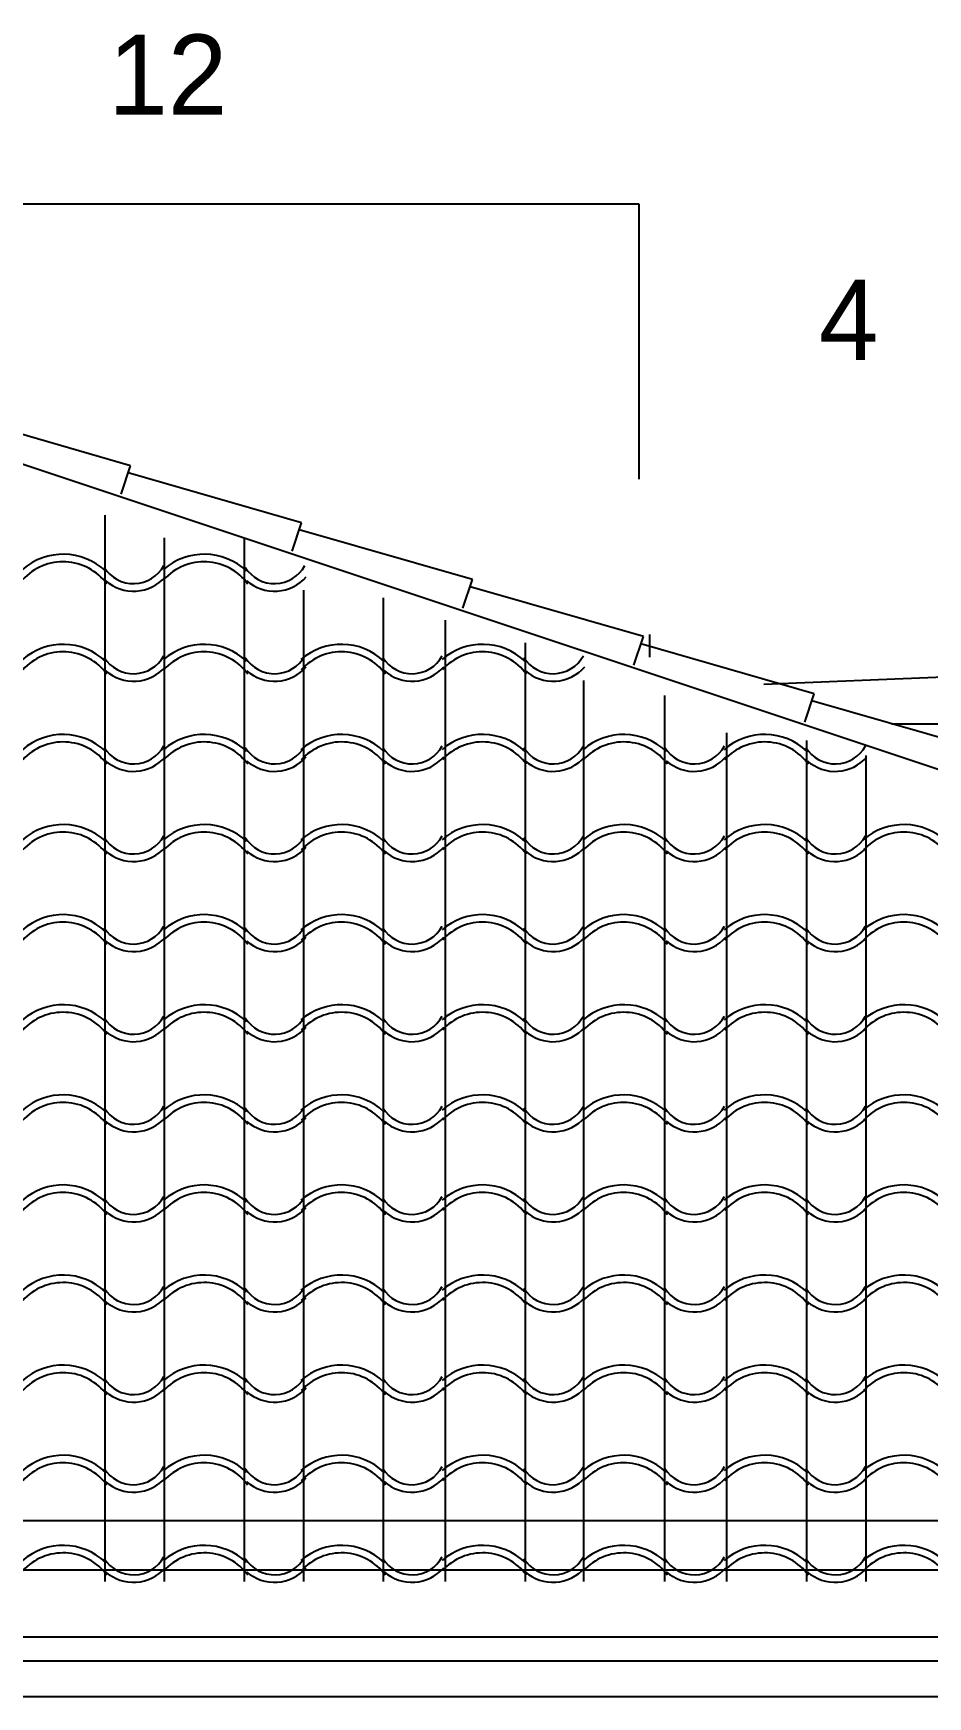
# Model space of a CAD drawing. Extents: x -92740 to -63661, y -15771 to -4391.
# Drawn here: x -90494 to -90404.6, y -8837 to -8670.9 of the extents above; entities that cross this region are included whole.
import ezdxf
from ezdxf.enums import TextEntityAlignment as Align

# ---------------------------------------------------------------- set-up
doc = ezdxf.new("R2010")
doc.units = 0
doc.header["$MEASUREMENT"] = 0
doc.layers.add('ELEVATIONS', color=7, linetype='Continuous')
doc.layers.add('ROOFTILE', color=7, linetype='Continuous')
doc.styles.add('DCADTXTSTYLE1', font='AVG_TP')

msp = doc.modelspace()

# ---------------------------------------------------------------- linework, layer by layer
at = {"layer": 'ELEVATIONS', "color": 1, "linetype": 'Continuous', "ltscale": 18}
for p, q in [((-90161.71, -8825.03), (-90599.31, -8679.17)), ((-90484.27, -8714.06), (-90501.58, -8709.08)), ((-90485.22, -8716.9), (-90484.27, -8714.06)), ((-90467.19, -8719.75), (-90484.5, -8714.77)), ((-90468.14, -8722.6), (-90467.19, -8719.75)), ((-90450.11, -8725.44), (-90467.43, -8720.46)), ((-90451.06, -8728.29), (-90450.11, -8725.44)), ((-90433.04, -8731.13), (-90450.35, -8726.15)), ((-90433.99, -8733.98), (-90433.04, -8731.13)), ((-90432.42, -8730.92), (-90432.42, -8733.17)), ((-90415.96, -8736.83), (-90433.28, -8731.85)), ((-90421, -8735.89), (-90403, -8735.14)), ((-90416.91, -8739.67), (-90415.96, -8736.83)), ((-90398.89, -8742.52), (-90416.2, -8737.54)), ((-90408.25, -8739.85), (-90295.75, -8739.85)), ((-89911.12, -8824.39), (-91027.53, -8824.39)), ((-89917.05, -8831.06), (-91025.81, -8831.06)), ((-89917.4, -8833.46), (-91022.49, -8833.46)), ((-89921.32, -8837.02), (-91018.83, -8837.02))]:
    msp.add_line(p, q, dxfattribs=at)
at = {"layer": 'ELEVATIONS', "color": 1, "linetype": 'Continuous', "ltscale": 12}
for p, q in [((-90520.5, -8687.89), (-90433.5, -8687.89)), ((-90433.5, -8687.89), (-90433.5, -8715.39))]:
    msp.add_line(p, q, dxfattribs=at)
at = {"layer": 'ELEVATIONS', "color": 2, "linetype": 'Continuous', "ltscale": 18}
msp.add_line((-91071.25, -8819.42), (-89983, -8819.42), dxfattribs=at)
at = {"layer": 'ROOFTILE', "color": 7, "linetype": 'Continuous', "ltscale": 18}
for p, q in [((-90486.81, -8825.5), (-90486.81, -8719)), ((-90480.87, -8825.5), (-90480.87, -8721.25)), ((-90472.9, -8825.5), (-90472.9, -8721.25)), ((-90466.96, -8825.5), (-90466.96, -8726.5)), ((-90458.99, -8825.5), (-90458.99, -8727.25)), ((-90452.79, -8825.5), (-90452.79, -8729.5)), ((-90444.82, -8825.5), (-90444.82, -8731.75)), ((-90439, -8825.5), (-90439, -8735.5)), ((-90430.89, -8825.5), (-90430.89, -8737)), ((-90424.69, -8825.5), (-90424.69, -8740.75)), ((-90416.72, -8825.5), (-90416.72, -8741.5)), ((-90410.78, -8825.5), (-90410.78, -8743))]:
    msp.add_line(p, q, dxfattribs=at)
for centre, radius, start, end in [((-90491.01, -8729.06), 6.16, 46.5154, 131.1465), ((-90491.01, -8729.06), 5.41, 36.0644, 138.0128), ((-90483.97, -8722.4), 3.44, 211.6504, 331.6052), ((-90476.92, -8729.06), 6.16, 46.5154, 131.1465), ((-90476.92, -8729.06), 5.41, 36.0644, 138.0128), ((-90469.88, -8722.4), 3.44, 211.6504, 331.6052), ((-90483.97, -8722.4), 4.19, 228.3381, 319.0707), ((-90469.88, -8722.4), 4.19, 228.3381, 319.0707), ((-90491.01, -8738.06), 6.16, 46.5154, 131.1465), ((-90491.01, -8738.06), 5.41, 36.0644, 138.0128), ((-90476.92, -8738.06), 6.16, 46.5154, 131.1465), ((-90476.92, -8738.06), 5.41, 36.0644, 138.0128), ((-90463.19, -8738.06), 6.16, 46.5154, 131.1465), ((-90463.19, -8738.06), 5.41, 36.0644, 138.0128), ((-90449.1, -8738.06), 6.16, 46.5154, 131.1465), ((-90449.1, -8738.06), 5.41, 36.0644, 138.0128), ((-90483.97, -8731.4), 3.44, 211.6504, 331.6052), ((-90483.97, -8731.4), 4.19, 228.3381, 319.0707), ((-90469.88, -8731.4), 3.44, 211.6504, 331.6052), ((-90469.88, -8731.4), 4.19, 228.3381, 319.0707), ((-90456.15, -8731.4), 3.44, 211.6504, 331.6052), ((-90456.15, -8731.4), 4.19, 228.3381, 319.0707), ((-90442.06, -8731.4), 3.44, 211.6504, 331.6052), ((-90442.06, -8731.4), 4.19, 228.3381, 319.0707), ((-90491.01, -8747.06), 6.16, 46.5154, 131.1465), ((-90476.92, -8747.06), 6.16, 46.5154, 131.1465), ((-90463.19, -8747.06), 6.16, 46.5154, 131.1465), ((-90449.1, -8747.06), 6.16, 46.5154, 131.1465), ((-90435, -8747.06), 6.16, 46.5154, 131.1465), ((-90420.92, -8747.06), 6.16, 46.5154, 131.1465), ((-90491.01, -8747.06), 5.41, 36.0644, 138.0128), ((-90483.97, -8740.4), 3.44, 211.6504, 331.6052), ((-90476.92, -8747.06), 5.41, 36.0644, 138.0128), ((-90469.88, -8740.4), 3.44, 211.6504, 331.6052), ((-90463.19, -8747.06), 5.41, 36.0644, 138.0128), ((-90456.15, -8740.4), 3.44, 211.6504, 331.6052), ((-90449.1, -8747.06), 5.41, 36.0644, 138.0128), ((-90442.06, -8740.4), 3.44, 211.6504, 331.6052), ((-90435, -8747.06), 5.41, 36.0644, 138.0128), ((-90427.96, -8740.4), 3.44, 211.6504, 331.6052), ((-90420.92, -8747.06), 5.41, 36.0644, 138.0128), ((-90413.87, -8740.4), 3.44, 211.6504, 331.6052), ((-90483.97, -8740.4), 4.19, 228.3381, 319.0707), ((-90469.88, -8740.4), 4.19, 228.3381, 319.0707), ((-90456.15, -8740.4), 4.19, 228.3381, 319.0707), ((-90442.06, -8740.4), 4.19, 228.3381, 319.0707), ((-90427.96, -8740.4), 4.19, 228.3381, 319.0707), ((-90413.87, -8740.4), 4.19, 228.3381, 319.0707), ((-90491.01, -8756.06), 6.16, 46.5154, 131.1465), ((-90491.01, -8756.06), 5.41, 36.0644, 138.0128), ((-90483.97, -8749.4), 3.44, 211.6504, 331.6052), ((-90476.92, -8756.06), 6.16, 46.5154, 131.1465), ((-90476.92, -8756.06), 5.41, 36.0644, 138.0128), ((-90469.88, -8749.4), 3.44, 211.6504, 331.6052), ((-90463.19, -8756.06), 6.16, 46.5154, 131.1465), ((-90463.19, -8756.06), 5.41, 36.0644, 138.0128), ((-90456.15, -8749.4), 3.44, 211.6504, 331.6052), ((-90449.1, -8756.06), 6.16, 46.5154, 131.1465), ((-90449.1, -8756.06), 5.41, 36.0644, 138.0128), ((-90442.06, -8749.4), 3.44, 211.6504, 331.6052), ((-90435, -8756.06), 6.16, 46.5154, 131.1465), ((-90435, -8756.06), 5.41, 36.0644, 138.0128), ((-90427.96, -8749.4), 3.44, 211.6504, 331.6052), ((-90420.92, -8756.06), 6.16, 46.5154, 131.1465), ((-90420.92, -8756.06), 5.41, 36.0644, 138.0128), ((-90413.87, -8749.4), 3.44, 211.6504, 331.6052), ((-90407.01, -8756.06), 6.16, 46.5154, 131.1465), ((-90407.01, -8756.06), 5.41, 36.0644, 138.0128), ((-90483.97, -8749.4), 4.19, 228.3381, 319.0707), ((-90469.88, -8749.4), 4.19, 228.3381, 319.0707), ((-90456.15, -8749.4), 4.19, 228.3381, 319.0707), ((-90442.06, -8749.4), 4.19, 228.3381, 319.0707), ((-90427.96, -8749.4), 4.19, 228.3381, 319.0707), ((-90413.87, -8749.4), 4.19, 228.3381, 319.0707), ((-90491.01, -8765.06), 6.16, 46.5154, 131.1465), ((-90476.92, -8765.06), 6.16, 46.5154, 131.1465), ((-90463.19, -8765.06), 6.16, 46.5154, 131.1465), ((-90449.1, -8765.06), 6.16, 46.5154, 131.1465), ((-90435, -8765.06), 6.16, 46.5154, 131.1465), ((-90420.92, -8765.06), 6.16, 46.5154, 131.1465), ((-90407.01, -8765.06), 6.16, 46.5154, 131.1465), ((-90491.01, -8765.06), 5.41, 36.0644, 138.0128), ((-90483.97, -8758.4), 3.44, 211.6504, 331.6052), ((-90476.92, -8765.06), 5.41, 36.0644, 138.0128), ((-90469.88, -8758.4), 3.44, 211.6504, 331.6052), ((-90463.19, -8765.06), 5.41, 36.0644, 138.0128), ((-90456.15, -8758.4), 3.44, 211.6504, 331.6052), ((-90449.1, -8765.06), 5.41, 36.0644, 138.0128), ((-90442.06, -8758.4), 3.44, 211.6504, 331.6052), ((-90435, -8765.06), 5.41, 36.0644, 138.0128), ((-90427.96, -8758.4), 3.44, 211.6504, 331.6052), ((-90420.92, -8765.06), 5.41, 36.0644, 138.0128), ((-90413.87, -8758.4), 3.44, 211.6504, 331.6052), ((-90407.01, -8765.06), 5.41, 36.0644, 138.0128), ((-90483.97, -8758.4), 4.19, 228.3381, 319.0707), ((-90469.88, -8758.4), 4.19, 228.3381, 319.0707), ((-90456.15, -8758.4), 4.19, 228.3381, 319.0707), ((-90442.06, -8758.4), 4.19, 228.3381, 319.0707), ((-90427.96, -8758.4), 4.19, 228.3381, 319.0707), ((-90413.87, -8758.4), 4.19, 228.3381, 319.0707), ((-90491.01, -8774.06), 6.16, 46.5154, 131.1465), ((-90491.01, -8774.06), 5.41, 36.0644, 138.0128), ((-90483.97, -8767.4), 3.44, 211.6504, 331.6052), ((-90476.92, -8774.06), 6.16, 46.5154, 131.1465), ((-90476.92, -8774.06), 5.41, 36.0644, 138.0128), ((-90469.88, -8767.4), 3.44, 211.6504, 331.6052), ((-90463.19, -8774.06), 6.16, 46.5154, 131.1465), ((-90463.19, -8774.06), 5.41, 36.0644, 138.0128), ((-90456.15, -8767.4), 3.44, 211.6504, 331.6052), ((-90449.1, -8774.06), 6.16, 46.5154, 131.1465), ((-90449.1, -8774.06), 5.41, 36.0644, 138.0128), ((-90442.06, -8767.4), 3.44, 211.6504, 331.6052), ((-90435, -8774.06), 6.16, 46.5154, 131.1465), ((-90435, -8774.06), 5.41, 36.0644, 138.0128), ((-90427.96, -8767.4), 3.44, 211.6504, 331.6052), ((-90420.92, -8774.06), 6.16, 46.5154, 131.1465), ((-90420.92, -8774.06), 5.41, 36.0644, 138.0128), ((-90413.87, -8767.4), 3.44, 211.6504, 331.6052), ((-90407.01, -8774.06), 6.16, 46.5154, 131.1465), ((-90407.01, -8774.06), 5.41, 36.0644, 138.0128), ((-90483.97, -8767.4), 4.19, 228.3381, 319.0707), ((-90469.88, -8767.4), 4.19, 228.3381, 319.0707), ((-90456.15, -8767.4), 4.19, 228.3381, 319.0707), ((-90442.06, -8767.4), 4.19, 228.3381, 319.0707), ((-90427.96, -8767.4), 4.19, 228.3381, 319.0707), ((-90413.87, -8767.4), 4.19, 228.3381, 319.0707), ((-90491.01, -8783.06), 6.16, 46.5154, 131.1465), ((-90491.01, -8783.06), 5.41, 36.0644, 138.0128), ((-90476.92, -8783.06), 6.16, 46.5154, 131.1465), ((-90476.92, -8783.06), 5.41, 36.0644, 138.0128), ((-90463.19, -8783.06), 6.16, 46.5154, 131.1465), ((-90463.19, -8783.06), 5.41, 36.0644, 138.0128), ((-90449.1, -8783.06), 6.16, 46.5154, 131.1465), ((-90449.1, -8783.06), 5.41, 36.0644, 138.0128), ((-90435, -8783.06), 6.16, 46.5154, 131.1465), ((-90435, -8783.06), 5.41, 36.0644, 138.0128), ((-90420.92, -8783.06), 6.16, 46.5154, 131.1465), ((-90420.92, -8783.06), 5.41, 36.0644, 138.0128), ((-90407.01, -8783.06), 6.16, 46.5154, 131.1465), ((-90407.01, -8783.06), 5.41, 36.0644, 138.0128), ((-90483.97, -8776.4), 3.44, 211.6504, 331.6052), ((-90483.97, -8776.4), 4.19, 228.3381, 319.0707), ((-90469.88, -8776.4), 3.44, 211.6504, 331.6052), ((-90469.88, -8776.4), 4.19, 228.3381, 319.0707), ((-90456.15, -8776.4), 3.44, 211.6504, 331.6052), ((-90456.15, -8776.4), 4.19, 228.3381, 319.0707), ((-90442.06, -8776.4), 3.44, 211.6504, 331.6052), ((-90442.06, -8776.4), 4.19, 228.3381, 319.0707), ((-90427.96, -8776.4), 3.44, 211.6504, 331.6052), ((-90427.96, -8776.4), 4.19, 228.3381, 319.0707), ((-90413.87, -8776.4), 3.44, 211.6504, 331.6052), ((-90413.87, -8776.4), 4.19, 228.3381, 319.0707), ((-90491.01, -8792.06), 6.16, 46.5154, 131.1465), ((-90476.92, -8792.06), 6.16, 46.5154, 131.1465), ((-90463.19, -8792.06), 6.16, 46.5154, 131.1465), ((-90449.1, -8792.06), 6.16, 46.5154, 131.1465), ((-90435, -8792.06), 6.16, 46.5154, 131.1465), ((-90420.92, -8792.06), 6.16, 46.5154, 131.1465), ((-90407.01, -8792.06), 6.16, 46.5154, 131.1465), ((-90491.01, -8792.06), 5.41, 36.0644, 138.0128), ((-90483.97, -8785.4), 3.44, 211.6504, 331.6052), ((-90476.92, -8792.06), 5.41, 36.0644, 138.0128), ((-90469.88, -8785.4), 3.44, 211.6504, 331.6052), ((-90463.19, -8792.06), 5.41, 36.0644, 138.0128), ((-90456.15, -8785.4), 3.44, 211.6504, 331.6052), ((-90449.1, -8792.06), 5.41, 36.0644, 138.0128), ((-90442.06, -8785.4), 3.44, 211.6504, 331.6052), ((-90435, -8792.06), 5.41, 36.0644, 138.0128), ((-90427.96, -8785.4), 3.44, 211.6504, 331.6052), ((-90420.92, -8792.06), 5.41, 36.0644, 138.0128), ((-90413.87, -8785.4), 3.44, 211.6504, 331.6052), ((-90407.01, -8792.06), 5.41, 36.0644, 138.0128), ((-90483.97, -8785.4), 4.19, 228.3381, 319.0707), ((-90469.88, -8785.4), 4.19, 228.3381, 319.0707), ((-90456.15, -8785.4), 4.19, 228.3381, 319.0707), ((-90442.06, -8785.4), 4.19, 228.3381, 319.0707), ((-90427.96, -8785.4), 4.19, 228.3381, 319.0707), ((-90413.87, -8785.4), 4.19, 228.3381, 319.0707), ((-90491.01, -8801.06), 6.16, 46.5154, 131.1465), ((-90491.01, -8801.06), 5.41, 36.0644, 138.0128), ((-90476.92, -8801.06), 6.16, 46.5154, 131.1465), ((-90476.92, -8801.06), 5.41, 36.0644, 138.0128), ((-90463.19, -8801.06), 6.16, 46.5154, 131.1465), ((-90463.19, -8801.06), 5.41, 36.0644, 138.0128), ((-90449.1, -8801.06), 6.16, 46.5154, 131.1465), ((-90449.1, -8801.06), 5.41, 36.0644, 138.0128), ((-90435, -8801.06), 6.16, 46.5154, 131.1465), ((-90435, -8801.06), 5.41, 36.0644, 138.0128), ((-90420.92, -8801.06), 6.16, 46.5154, 131.1465), ((-90420.92, -8801.06), 5.41, 36.0644, 138.0128), ((-90407.01, -8801.06), 6.16, 46.5154, 131.1465), ((-90407.01, -8801.06), 5.41, 36.0644, 138.0128), ((-90483.97, -8794.4), 3.44, 211.6504, 331.6052), ((-90483.97, -8794.4), 4.19, 228.3381, 319.0707), ((-90469.88, -8794.4), 3.44, 211.6504, 331.6052), ((-90469.88, -8794.4), 4.19, 228.3381, 319.0707), ((-90456.15, -8794.4), 3.44, 211.6504, 331.6052), ((-90456.15, -8794.4), 4.19, 228.3381, 319.0707), ((-90442.06, -8794.4), 3.44, 211.6504, 331.6052), ((-90442.06, -8794.4), 4.19, 228.3381, 319.0707), ((-90427.96, -8794.4), 3.44, 211.6504, 331.6052), ((-90427.96, -8794.4), 4.19, 228.3381, 319.0707), ((-90413.87, -8794.4), 3.44, 211.6504, 331.6052), ((-90413.87, -8794.4), 4.19, 228.3381, 319.0707), ((-90491.01, -8810.06), 6.16, 46.5154, 131.1465), ((-90476.92, -8810.06), 6.16, 46.5154, 131.1465), ((-90463.19, -8810.06), 6.16, 46.5154, 131.1465), ((-90449.1, -8810.06), 6.16, 46.5154, 131.1465), ((-90435, -8810.06), 6.16, 46.5154, 131.1465), ((-90420.92, -8810.06), 6.16, 46.5154, 131.1465), ((-90407.01, -8810.06), 6.16, 46.5154, 131.1465), ((-90491.01, -8810.06), 5.41, 36.0644, 138.0128), ((-90483.97, -8803.4), 3.44, 211.6504, 331.6052), ((-90476.92, -8810.06), 5.41, 36.0644, 138.0128), ((-90469.88, -8803.4), 3.44, 211.6504, 331.6052), ((-90463.19, -8810.06), 5.41, 36.0644, 138.0128), ((-90456.15, -8803.4), 3.44, 211.6504, 331.6052), ((-90449.1, -8810.06), 5.41, 36.0644, 138.0128), ((-90442.06, -8803.4), 3.44, 211.6504, 331.6052), ((-90435, -8810.06), 5.41, 36.0644, 138.0128), ((-90427.96, -8803.4), 3.44, 211.6504, 331.6052), ((-90420.92, -8810.06), 5.41, 36.0644, 138.0128), ((-90413.87, -8803.4), 3.44, 211.6504, 331.6052), ((-90407.01, -8810.06), 5.41, 36.0644, 138.0128), ((-90483.97, -8803.4), 4.19, 228.3381, 319.0707), ((-90469.88, -8803.4), 4.19, 228.3381, 319.0707), ((-90456.15, -8803.4), 4.19, 228.3381, 319.0707), ((-90442.06, -8803.4), 4.19, 228.3381, 319.0707), ((-90427.96, -8803.4), 4.19, 228.3381, 319.0707), ((-90413.87, -8803.4), 4.19, 228.3381, 319.0707), ((-90491.01, -8819.06), 6.16, 46.5154, 131.1465), ((-90491.01, -8819.06), 5.41, 36.0644, 138.0128), ((-90483.97, -8812.4), 3.44, 211.6504, 331.6052), ((-90476.92, -8819.06), 6.16, 46.5154, 131.1465), ((-90476.92, -8819.06), 5.41, 36.0644, 138.0128), ((-90469.88, -8812.4), 3.44, 211.6504, 331.6052), ((-90463.19, -8819.06), 6.16, 46.5154, 131.1465), ((-90463.19, -8819.06), 5.41, 36.0644, 138.0128), ((-90456.15, -8812.4), 3.44, 211.6504, 331.6052), ((-90449.1, -8819.06), 6.16, 46.5154, 131.1465), ((-90449.1, -8819.06), 5.41, 36.0644, 138.0128), ((-90442.06, -8812.4), 3.44, 211.6504, 331.6052), ((-90435, -8819.06), 6.16, 46.5154, 131.1465), ((-90435, -8819.06), 5.41, 36.0644, 138.0128), ((-90427.96, -8812.4), 3.44, 211.6504, 331.6052), ((-90420.92, -8819.06), 6.16, 46.5154, 131.1465), ((-90420.92, -8819.06), 5.41, 36.0644, 138.0128), ((-90413.87, -8812.4), 3.44, 211.6504, 331.6052), ((-90407.01, -8819.06), 6.16, 46.5154, 131.1465), ((-90407.01, -8819.06), 5.41, 36.0644, 138.0128), ((-90483.97, -8812.4), 4.19, 228.3381, 319.0707), ((-90469.88, -8812.4), 4.19, 228.3381, 319.0707), ((-90456.15, -8812.4), 4.19, 228.3381, 319.0707), ((-90442.06, -8812.4), 4.19, 228.3381, 319.0707), ((-90427.96, -8812.4), 4.19, 228.3381, 319.0707), ((-90413.87, -8812.4), 4.19, 228.3381, 319.0707), ((-90491.01, -8828.06), 6.16, 46.5154, 131.1465), ((-90476.92, -8828.06), 6.16, 46.5154, 131.1465), ((-90463.19, -8828.06), 6.16, 46.5154, 131.1465), ((-90449.1, -8828.06), 6.16, 46.5154, 131.1465), ((-90435, -8828.06), 6.16, 46.5154, 131.1465), ((-90420.92, -8828.06), 6.16, 46.5154, 131.1465), ((-90407.01, -8828.06), 6.16, 46.5154, 131.1465), ((-90491.01, -8828.06), 5.41, 36.0644, 138.0128), ((-90483.97, -8821.4), 3.44, 211.6504, 331.6052), ((-90483.97, -8821.4), 4.19, 228.3381, 319.0707), ((-90476.92, -8828.06), 5.41, 36.0644, 138.0128), ((-90469.88, -8821.4), 3.44, 211.6504, 331.6052), ((-90469.88, -8821.4), 4.19, 228.3381, 319.0707), ((-90463.19, -8828.06), 5.41, 36.0644, 138.0128), ((-90456.15, -8821.4), 3.44, 211.6504, 331.6052), ((-90456.15, -8821.4), 4.19, 228.3381, 319.0707), ((-90449.1, -8828.06), 5.41, 36.0644, 138.0128), ((-90442.06, -8821.4), 3.44, 211.6504, 331.6052), ((-90442.06, -8821.4), 4.19, 228.3381, 319.0707), ((-90435, -8828.06), 5.41, 36.0644, 138.0128), ((-90427.96, -8821.4), 3.44, 211.6504, 331.6052), ((-90427.96, -8821.4), 4.19, 228.3381, 319.0707), ((-90420.92, -8828.06), 5.41, 36.0644, 138.0128), ((-90413.87, -8821.4), 3.44, 211.6504, 331.6052), ((-90413.87, -8821.4), 4.19, 228.3381, 319.0707), ((-90407.01, -8828.06), 5.41, 36.0644, 138.0128)]:
    msp.add_arc(centre, radius, start, end, dxfattribs=at)

# ---------------------------------------------------------------- texts
at = {"layer": 'ELEVATIONS', "color": 3, "linetype": 'Continuous', "ltscale": 12, "style": 'DCADTXTSTYLE1'}
for s, p in [('12', (-90486.5, -8681.39)), ('4', (-90415.5, -8705.89))]:
    msp.add_text(s, height=8, dxfattribs=at).set_placement(p, align=Align.BOTTOM_LEFT)

doc.saveas('drawing.dxf')
